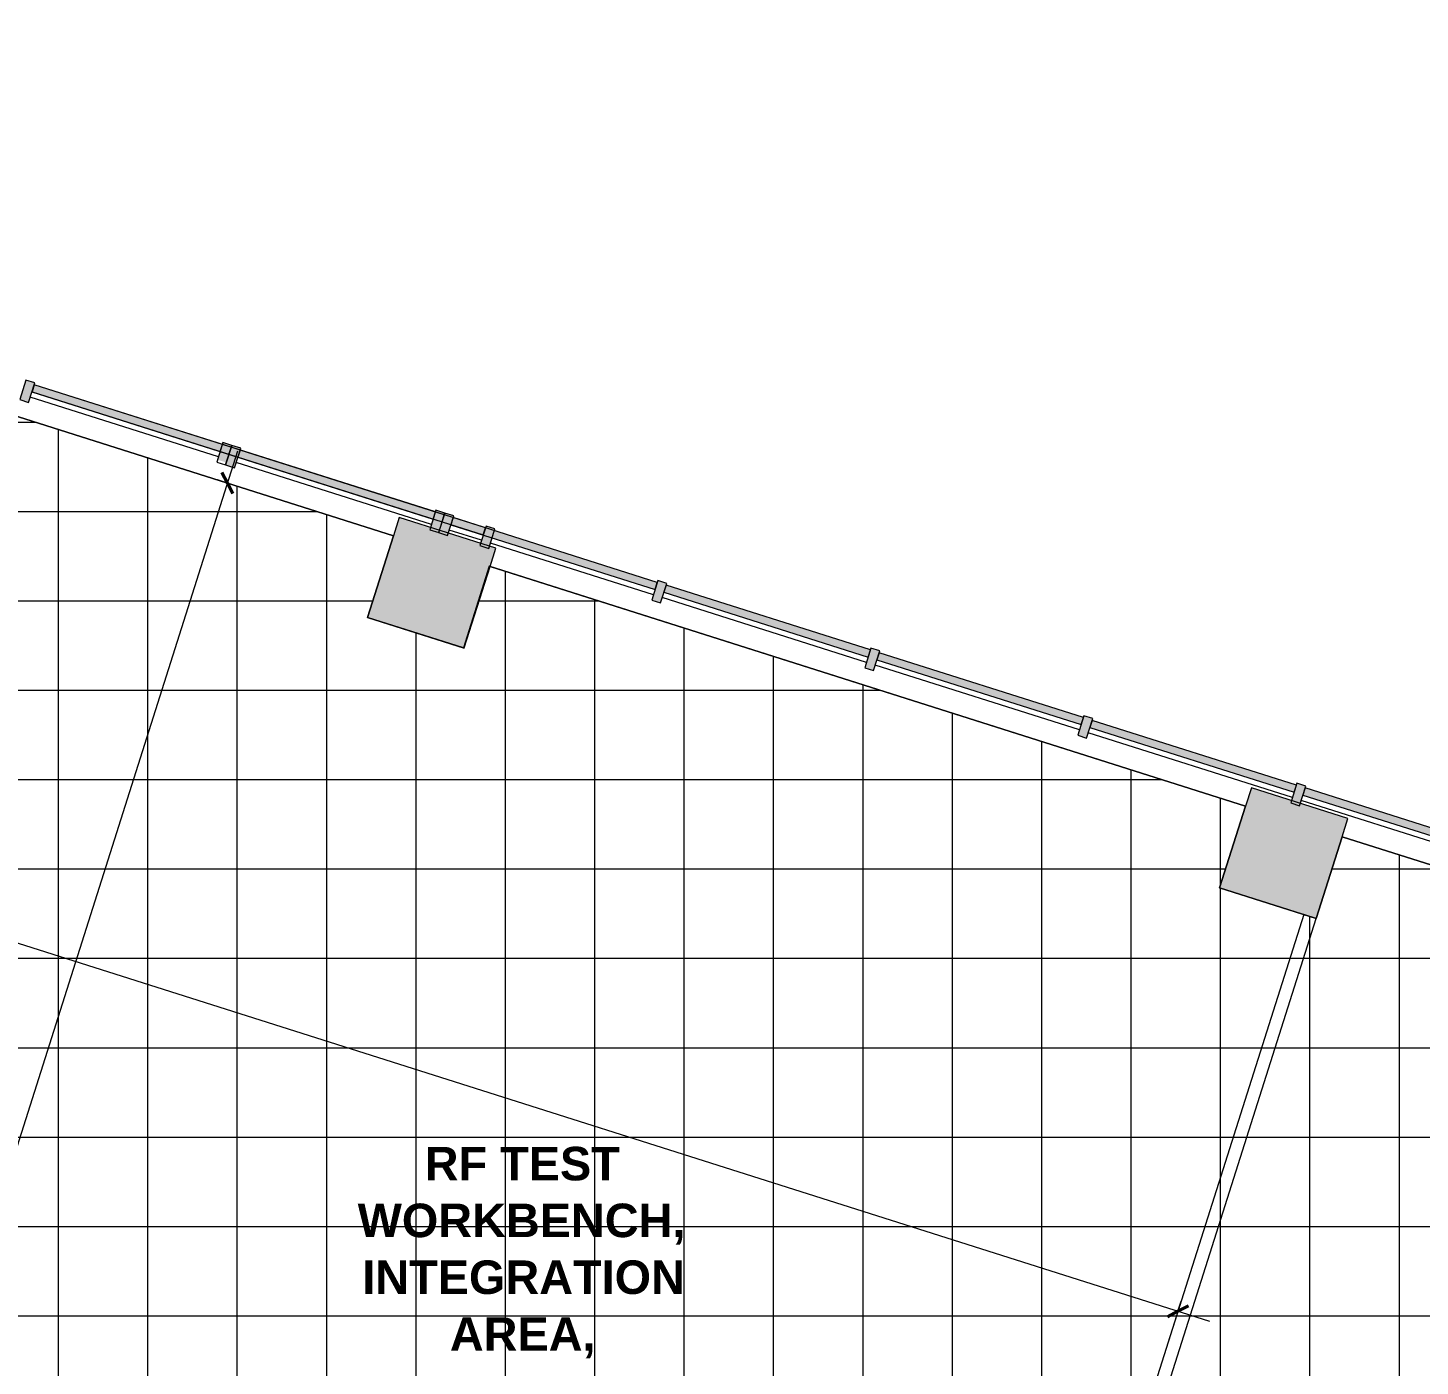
# Model space of a CAD drawing. Header units: inches. Extents: x 1 to 2249, y -2455 to -36.
# Drawn here: x 1431.8 to 1805.6, y -589.5 to -230.1 of the extents above; entities that cross this region are included whole.
import ezdxf

# ---------------------------------------------------------------- set-up
doc = ezdxf.new("R2010")
doc.units = ezdxf.units.IN
doc.header["$MEASUREMENT"] = 0
for name, color, linetype, lineweight in [('A-ANNO-DIMS', 211, 'Continuous', 9), ('A-ANNO-DIMS-96', 211, 'Continuous', 9), ('A-AREA-IDEN', 2, 'Continuous', 9), ('A-COLS', 52, 'Continuous', 13), ('A-DETL-GENF', 92, 'Continuous', 9), ('A-DETL-THIN', 151, 'Continuous', 9), ('A-GLAZ-CURT', 52, 'Continuous', 13), ('A-GLAZ-CWMG', 51, 'Continuous', 13), ('A-WALL', 113, 'Continuous', 13), ('I-WALL', 2, 'Continuous', 13)]:
    doc.layers.add(name, color=color, linetype=linetype, lineweight=lineweight)
doc.styles.add('Swis721 Lt BT', font='swissl.ttf', dxfattribs={"height": 9})
doc.styles.add('Swis721 Lt BT_B', font='', dxfattribs={"height": 9})
doc.styles.get('Swis721 Lt BT_B').set_extended_font_data('Swis721 Lt BT', bold=True)
doc.dimstyles.new('OTJ_-_3_32__Linear__1__Tolerance', dxfattribs={"dimscale": 12, "dimtxt": 9.497835, "dimasz": 0.375, "dimexe": 0.75, "dimexo": 0.5, "dimgap": 0.5, "dimtad": 1, "dimdec": 0, "dimzin": 3, "dimdsep": 46, "dimlunit": 4, "dimtxsty": 'Swis721 Lt BT', "dimblk1": 'OBLIQUE', "dimblk2": 'OBLIQUE', "dimsah": 1, "dimcen": 0.09, "dimdle": 0.75, "dimazin": 0, "dimtfac": 1, "dimtdec": 4, "dimtix": 1, "dimtmove": 0, "dimatfit": 3, "dimfxl": 1, "dimtvp": 1, "dimfrac": 2, "dimtolj": 1, "dimtzin": 0, "dimarcsym": 2})
pattern_1 = [(0, (0, 0), (0, 24), []), (90, (0, 0), (-24, 1e-15), [])]

# ---------------------------------------------------------------- blocks, each defined once
blk = doc.blocks.new('System Panel - Glazed 2-5035148-Level 7 CONSTRUCTION')
at = {"layer": 'A-GLAZ-CURT', "lineweight": 9}
blk.add_hatch(color=7, dxfattribs=at).paths.add_polyline_path([(28.75, 0.25), (28.75, 2.25), (-28.75, 2.25), (-28.75, 0.25), (8.32, 0.25)], flags=0)
at = {"layer": 'A-GLAZ-CURT', "color": 8, "lineweight": 20}
for p, q in [((28.75, 2.25), (-28.75, 2.25)), ((-28.75, 2.25), (-28.75, 0.25)), ((-28.75, 0.25), (28.75, 0.25)), ((28.75, 0.25), (28.75, 2.25))]:
    blk.add_line(p, q, dxfattribs=at)
blk = doc.blocks.new('System Panel - Glazed 2-5035313-Level 7 CONSTRUCTION')
at = {"layer": 'A-GLAZ-CURT', "lineweight": 9}
blk.add_hatch(color=7, dxfattribs=at).paths.add_polyline_path([(28.75, 0.25), (28.75, 2.25), (-28.75, 2.25), (-28.75, 0.25), (24.76, 0.25)], flags=0)
at = {"layer": 'A-GLAZ-CURT', "color": 8, "lineweight": 20}
for p, q in [((28.75, 2.25), (-28.75, 2.25)), ((-28.75, 2.25), (-28.75, 0.25)), ((-28.75, 0.25), (28.75, 0.25)), ((28.75, 0.25), (28.75, 2.25))]:
    blk.add_line(p, q, dxfattribs=at)
blk = doc.blocks.new('Rectangular Mullion - 2_5_ x 5_ rectangular-5019623-Level 7 CONSTRUCTION')
at = {"layer": 'A-GLAZ-CWMG', "lineweight": 9}
blk.add_hatch(color=7, dxfattribs=at).paths.add_polyline_path([(0, 2.75), (0, -2.75), (-2.5, -2.75), (-2.5, 2.75)], flags=0)
at = {"layer": 'A-GLAZ-CWMG', "color": 8, "lineweight": 20}
for p, q in [((-2.5, 2.75), (0, 2.75)), ((-2.5, -2.75), (-2.5, 2.75)), ((0, 2.75), (0, -2.75)), ((0, -2.75), (-2.5, -2.75))]:
    blk.add_line(p, q, dxfattribs=at)
blk = doc.blocks.new('System Panel - Glazed 2-5035464-Level 7 CONSTRUCTION')
at = {"layer": 'A-GLAZ-CURT', "lineweight": 9}
blk.add_hatch(color=7, dxfattribs=at).paths.add_polyline_path([(28.75, 0.25), (28.75, 2.25), (-28.75, 2.25), (-28.75, 0.25), (-5.96, 0.25)], flags=0)
at = {"layer": 'A-GLAZ-CURT', "color": 8, "lineweight": 20}
for p, q in [((28.75, 2.25), (-28.75, 2.25)), ((-28.75, 2.25), (-28.75, 0.25)), ((-28.75, 0.25), (28.75, 0.25)), ((28.75, 0.25), (28.75, 2.25))]:
    blk.add_line(p, q, dxfattribs=at)
blk = doc.blocks.new('System Panel - Glazed 2-5035624-Level 7 CONSTRUCTION')
at = {"layer": 'A-GLAZ-CURT', "lineweight": 9}
blk.add_hatch(color=7, dxfattribs=at).paths.add_polyline_path([(28.75, 0.25), (28.75, 2.25), (-28.75, 2.25), (-28.75, 0.25), (20.56, 0.25)], flags=0)
at = {"layer": 'A-GLAZ-CURT', "color": 8, "lineweight": 20}
for p, q in [((28.75, 2.25), (-28.75, 2.25)), ((-28.75, 2.25), (-28.75, 0.25)), ((-28.75, 0.25), (28.75, 0.25)), ((28.75, 0.25), (28.75, 2.25))]:
    blk.add_line(p, q, dxfattribs=at)
blk = doc.blocks.new('System Panel - Glazed 2-5035862-Level 7 CONSTRUCTION')
at = {"layer": 'A-GLAZ-CURT', "lineweight": 9}
blk.add_hatch(color=7, dxfattribs=at).paths.add_polyline_path([(28.75, 0.25), (28.75, 2.25), (-19.66, 2.25), (-19.66, 0.25), (8.06, 0.25)], flags=0)
at = {"layer": 'A-GLAZ-CURT', "color": 8, "lineweight": 20}
for p, q in [((28.75, 2.25), (-28.75, 2.25)), ((-28.75, 2.25), (-28.75, 0.25)), ((-28.75, 0.25), (28.75, 0.25)), ((28.75, 0.25), (28.75, 2.25))]:
    blk.add_line(p, q, dxfattribs=at)
blk = doc.blocks.new('System Panel - Glazed 2-5036060-Level 7 CONSTRUCTION')
at = {"layer": 'A-GLAZ-CURT', "color": 8, "lineweight": 20}
for p, q in [((28.75, 2.25), (-28.75, 2.25)), ((-28.75, 2.25), (-28.75, 0.25)), ((-28.75, 0.25), (28.75, 0.25)), ((28.75, 0.25), (28.75, 2.25))]:
    blk.add_line(p, q, dxfattribs=at)
blk = doc.blocks.new('Rectangular Mullion - 2_5_ x 5_ rectangular-5019624-Level 7 CONSTRUCTION')
at = {"layer": 'A-GLAZ-CWMG', "lineweight": 9}
blk.add_hatch(color=7, dxfattribs=at).paths.add_polyline_path([(-0.18, 2.75), (-2.5, 2.75), (-2.5, -2.75), (0, -2.75), (0, 2.75)], flags=0)
at = {"layer": 'A-GLAZ-CWMG', "color": 8, "lineweight": 20}
for p, q in [((0, 2.75), (-2.5, 2.75)), ((-2.5, 2.75), (-2.5, -2.75)), ((0, -2.75), (0, 2.75)), ((-2.5, -2.75), (0, -2.75))]:
    blk.add_line(p, q, dxfattribs=at)
blk = doc.blocks.new('System Panel - Glazed 2-5327704-Level 7 CONSTRUCTION')
at = {"layer": 'A-GLAZ-CURT', "lineweight": 9}
blk.add_hatch(color=7, dxfattribs=at).paths.add_polyline_path([(63.54, 0.25), (63.54, 2.25), (-63.54, 2.25), (-63.54, 0.25), (56.14, 0.25)], flags=0)
at = {"layer": 'A-GLAZ-CURT', "color": 8, "lineweight": 20}
for p, q in [((63.54, 2.25), (-63.54, 2.25)), ((-63.54, 2.25), (-63.54, 0.25)), ((-63.54, 0.25), (63.54, 0.25)), ((63.54, 0.25), (63.54, 2.25))]:
    blk.add_line(p, q, dxfattribs=at)
blk = doc.blocks.new('Walls 68 - Walls 3-5097730-Level 7 CONSTRUCTION')
at = {"layer": 'A-WALL', "lineweight": 9}
for p, q in [((59.48, -1675.39), (59.48, -1462.79)), ((53.49, -1631.3), (53.49, -1688.8)), ((53.49, -1691.3), (53.49, -1748.8)), ((59.48, -1915.39), (59.48, -1702.61)), ((53.49, -1751.3), (53.49, -1808.8)), ((53.49, -1811.3), (53.49, -1868.8)), ((53.49, -1871.3), (53.49, -1917.21)), ((53.49, -1919.71), (53.49, -1928.8)), ((53.49, -1933.8), (53.49, -1988.8)), ((59.48, -2154.5), (59.48, -1942.61)), ((53.49, -1993.8), (53.49, -2046.8))]:
    blk.add_line(p, q, dxfattribs=at)
blk = doc.blocks.new('System Panel - Glazed 2-5442518-Level 7 CONSTRUCTION')
at = {"layer": 'A-GLAZ-CURT', "color": 8, "lineweight": 20}
for p, q in [((56.5, 2.25), (-56.5, 2.25)), ((-56.5, 2.25), (-56.5, 0.25)), ((-56.5, 0.25), (56.5, 0.25)), ((56.5, 0.25), (56.5, 2.25))]:
    blk.add_line(p, q, dxfattribs=at)
blk = doc.blocks.new('Rectangular Mullion - 2_5_ x 5_ rectangular-V4-Level 7 CONSTRUCTION')
at = {"layer": 'A-GLAZ-CWMG', "lineweight": 9}
h = blk.add_hatch(color=7, dxfattribs=at)
h.paths.add_polyline_path([(0, 2.07), (0, -0.25), (-2.5, -0.25), (-2.5, 2.07), (-0.22, 2.07)], flags=0)
h.paths.add_polyline_path([(0, -2.25), (0, -2.75), (-2.5, -2.75), (-2.5, -2.25), (-1.58, -2.25)], flags=0)
at = {"layer": 'A-GLAZ-CWMG', "color": 8, "lineweight": 20}
for p, q in [((-2.5, 2.75), (0, 2.75)), ((-2.5, -2.75), (-2.5, 2.75)), ((0, 2.75), (0, -2.75)), ((0, -2.75), (-2.5, -2.75))]:
    blk.add_line(p, q, dxfattribs=at)
blk = doc.blocks.new('System Panel - Glazed 2-5442714-Level 7 CONSTRUCTION')
at = {"layer": 'A-GLAZ-CURT', "color": 8, "lineweight": 20}
for p, q in [((26.5, 2.25), (-26.5, 2.25)), ((-26.5, 2.25), (-26.5, 0.25)), ((-26.5, 0.25), (26.5, 0.25)), ((26.5, 0.25), (26.5, 2.25))]:
    blk.add_line(p, q, dxfattribs=at)
blk = doc.blocks.new('Columns 64 - Columns 4-5528770-Level 7 CONSTRUCTION')
at = {"layer": 'A-COLS', "lineweight": 9}
blk.add_hatch(color=7, dxfattribs=at).paths.add_polyline_path([(1403.47, -851.37), (1412.18, -824.56), (1386.29, -816.15), (1377.59, -842.96), (1400.14, -850.29)], flags=0)
at = {"layer": 'A-COLS', "color": 8, "lineweight": 20}
for p, q in [((1386.29, -816.15), (1384.69, -821.07)), ((1412.18, -824.56), (1386.29, -816.15)), ((1384.69, -821.07), (1377.58, -842.96)), ((1410.57, -829.5), (1412.18, -824.56)), ((1403.47, -851.37), (1410.57, -829.5)), ((1377.59, -842.96), (1403.47, -851.37))]:
    blk.add_line(p, q, dxfattribs=at)
blk = doc.blocks.new('Columns 65 - Columns 4-5528782-Level 7 CONSTRUCTION')
at = {"layer": 'A-COLS', "lineweight": 9}
blk.add_hatch(color=7, dxfattribs=at).paths.add_polyline_path([(1403.26, -851.29), (1410.37, -829.42), (1410.58, -829.48), (1412.18, -824.56), (1386.29, -816.15), (1377.58, -842.95), (1403.26, -851.29)], flags=0)
at = {"layer": 'A-COLS', "color": 8, "lineweight": 20}
for p, q in [((1386.29, -816.15), (1384.69, -821.09)), ((1412.18, -824.56), (1386.29, -816.15)), ((1384.69, -821.09), (1377.58, -842.95)), ((1410.58, -829.48), (1412.18, -824.56)), ((1403.48, -851.34), (1410.58, -829.48)), ((1377.58, -842.95), (1403.47, -851.36))]:
    blk.add_line(p, q, dxfattribs=at)
blk = doc.blocks.new('DIMBLOCK8-Level 7 CONSTRUCTION')
at = {"layer": 'A-ANNO-DIMS-96'}
for p, q in [((1488.09, -343.81), (1360.16, -747)), ((1482.68, -351.54), (1493.95, -355.11)), ((1485.37, -352.39), (1482.68, -351.54)), ((1360.2, -737.57), (1371.46, -741.14)), ((1362.88, -738.42), (1360.2, -737.57))]:
    blk.add_line(p, q, dxfattribs=at)
at = {"layer": 'A-ANNO-DIMS-96', "lineweight": 50}
for p, q in [((1485.37, -352.39), (1483.9, -349.56)), ((1485.37, -352.39), (1486.83, -355.21)), ((1362.88, -738.42), (1361.42, -735.6)), ((1362.88, -738.42), (1364.35, -741.25))]:
    blk.add_line(p, q, dxfattribs=at)
at = {"layer": 'A-ANNO-DIMS-96', "color": 0, "insert": (1401.55, -556.98), "char_height": 9, "width": 42.8759, "attachment_point": 1, "rotation": 72.3962, "line_spacing_factor": 1.005062, "style": 'Swis721 Lt BT'}
blk.add_mtext('33\' - 9"', dxfattribs=at)
blk = doc.blocks.new('_Oblique')
at = {"color": 0, "linetype": 'ByBlock', "lineweight": -2}
blk.add_line((-0.5, -0.5), (0.5, 0.5), dxfattribs=at)
blk = doc.blocks.new('DIMBLOCK9-Level 7 CONSTRUCTION')
at = {"layer": 'A-ANNO-DIMS-96'}
for p, q in [((1749.13, -577.47), (1024.54, -347.57)), ((1033.97, -347.6), (1030.4, -358.87)), ((1033.12, -350.29), (1033.97, -347.6)), ((1741.4, -572.06), (1737.83, -583.32)), ((1740.55, -574.74), (1741.4, -572.06))]:
    blk.add_line(p, q, dxfattribs=at)
at = {"layer": 'A-ANNO-DIMS-96', "lineweight": 50}
for p, q in [((1033.12, -350.29), (1030.29, -351.75)), ((1033.12, -350.29), (1035.94, -348.82)), ((1740.55, -574.74), (1737.73, -576.21)), ((1740.55, -574.74), (1743.38, -573.28))]:
    blk.add_line(p, q, dxfattribs=at)
at = {"layer": 'A-ANNO-DIMS-96', "color": 0, "insert": (1372.09, -438.94), "char_height": 9, "width": 50.836, "attachment_point": 1, "rotation": 342.3967, "line_spacing_factor": 1.005062, "style": 'Swis721 Lt BT'}
blk.add_mtext('61\' - 10"', dxfattribs=at)

msp = doc.modelspace()

# ---------------------------------------------------------------- hatches: boundary and pattern name
at = {"layer": 'A-DETL-GENF'}
h = msp.add_hatch(dxfattribs=at)
h.set_pattern_fill('FP1_9', color=254, style=0, pattern_type=2)
h.set_pattern_definition(pattern_1)
h.paths.add_polyline_path([(2050.2, -1714.91), (2156.27, -1714.89), (2156.27, -1691.16), (2179.45, -1691.16), (2179.45, -1516.48), (2156.27, -1516.48), (2156.29, -1485.24), (2179.45, -1485.24), (2179.45, -1324.3), (2156.29, -1324.3), (2156.29, -1293.32), (2179.45, -1293.32), (2179.45, -1180.35), (2156.29, -1180.35), (2156.29, -1149.41), (2179.45, -1149.41), (2179.45, -805.57), (2173.15, -805.57), (2168.37, -820.66), (2142.15, -812.33), (2152.36, -780.14), (2174.05, -787.02), (2179.98, -768.42), (2180.1, -768.42), (2230.2, -611.3), (2208.77, -604.46), (2215.3, -583.98), (2013.23, -519.9), (2006.8, -540.13), (1980.87, -531.89), (1987.29, -511.65), (1784.64, -447.35), (1777.69, -469.28), (1751.74, -461.04), (1758.7, -439.11), (1555.88, -374.76), (1548.93, -396.68), (1522.98, -388.45), (1529.94, -366.54), (1327.96, -302.46), (1321.01, -324.38), (1291.44, -315), (1298.4, -293.06), (1100.1, -230.14), (1093.11, -252.07), (1066.92, -243.76), (951.44, -607.72), (1135.21, -666.03), (1172.11, -549.74), (1256.27, -578.72), (1218.59, -692.63), (1681.47, -839.5), (1681.47, -865.14), (1801.47, -865.14), (1801.47, -950.89), (1681.47, -950.89), (1681.47, -1131.82), (1707.36, -1131.82), (1707.36, -1173.36), (1801.47, -1173.36), (1801.47, -1245.68), (1681.47, -1245.68), (1681.47, -1294.33), (1707.38, -1294.33), (1707.38, -1323.79), (1681.47, -1323.79), (1681.47, -1489.01), (1703.24, -1489.01), (1703.24, -1513.13), (1681.47, -1513.13), (1681.47, -1691.19), (1707.22, -1691.19), (1707.22, -1714.89), (1915.45, -1714.89), (1915.45, -1691.17), (1947.18, -1691.17), (1947.18, -1714.91), (2007.75, -1714.91)], flags=0)
h.paths.add_polyline_path([(1853.12, -1019.06), (1830.23, -1011.8), (1837.53, -988.81), (1860.42, -996.07), (1855.43, -1011.8)], flags=0)
h.paths.add_polyline_path([(1940.06, -744.69), (1917.16, -737.43), (1924.46, -714.44), (1947.35, -721.7), (1942.36, -737.43)], flags=0)
h = msp.add_hatch(dxfattribs=at)
h.set_pattern_fill('FP1_9', color=254, style=0, pattern_type=2)
h.set_pattern_definition(pattern_1)
h.paths.add_polyline_path([(2168.37, -820.66), (2168.37, -820.62), (2142.27, -812.31), (2152.45, -780.16), (2152.35, -780.16), (2142.15, -812.34), (2168.24, -820.62)], flags=0)
h.paths.add_polyline_path([(2174.15, -787.08), (2180.09, -768.45), (2179.98, -768.42), (2174.05, -787.02), (2174.04, -787.04)], flags=0)
h.paths.add_polyline_path([(1548.93, -396.68), (1555.89, -374.76), (1555.67, -374.7), (1548.72, -396.62)], flags=0)
h.paths.add_polyline_path([(1093.14, -252.08), (1093.14, -252.07), (1093.14, -252.08)], flags=0)

# ---------------------------------------------------------------- linework, layer by layer
at = {"layer": 'A-DETL-THIN'}
for p, q in [((1529.94, -366.54), (1327.96, -302.46)), ((1522.98, -388.45), (1529.94, -366.54)), ((1555.68, -374.69), (1548.72, -396.62)), ((1758.71, -439.11), (1555.68, -374.69)), ((1548.72, -396.62), (1522.98, -388.45)), ((1751.75, -461.05), (1758.71, -439.11)), ((1784.64, -447.35), (1777.69, -469.28)), ((1987.31, -511.66), (1784.64, -447.35)), ((1777.69, -469.28), (1751.75, -461.05))]:
    msp.add_line(p, q, dxfattribs=at)
at = {"layer": 'I-WALL'}
for p, q in [((1774.35, -468.22), (1725.89, -620.95)), ((1729.23, -622.01), (1777.69, -469.28)), ((1777.69, -469.28), (1774.35, -468.22))]:
    msp.add_line(p, q, dxfattribs=at)

# ---------------------------------------------------------------- block references
at = {"layer": 'A-COLS', "lineweight": 9, "rotation": 0.3967009999964257}
for name, p in [('Columns 65 - Columns 4-5528782-Level 7 CONSTRUCTION', (139.6, 444.94)), ('Columns 64 - Columns 4-5528770-Level 7 CONSTRUCTION', (368.36, 372.36))]:
    msp.add_blockref(name, p, dxfattribs=at)
at = {"layer": 'A-GLAZ-CURT', "lineweight": 9, "rotation": 342.396186574362}
for name, p in [('System Panel - Glazed 2-5327704-Level 7 CONSTRUCTION', (1493.39, -347.33)), ('System Panel - Glazed 2-5442518-Level 7 CONSTRUCTION', (1486.67, -345.2)), ('System Panel - Glazed 2-5442714-Level 7 CONSTRUCTION', (1458.08, -336.12)), ('System Panel - Glazed 2-5036060-Level 7 CONSTRUCTION', (1515.51, -354.34)), ('System Panel - Glazed 2-5035862-Level 7 CONSTRUCTION', (1572.7, -372.49)), ('System Panel - Glazed 2-5035624-Level 7 CONSTRUCTION', (1629.89, -390.64)), ('System Panel - Glazed 2-5035464-Level 7 CONSTRUCTION', (1687.08, -408.78)), ('System Panel - Glazed 2-5035313-Level 7 CONSTRUCTION', (1744.27, -426.93)), ('System Panel - Glazed 2-5035148-Level 7 CONSTRUCTION', (1801.46, -445.07))]:
    msp.add_blockref(name, p, dxfattribs=at)
at = {"layer": 'A-GLAZ-CWMG', "lineweight": 9, "extrusion": (0, 0, -1), "rotation": 197.603813425638}
for name, p in [('Rectangular Mullion - 2_5_ x 5_ rectangular-5019623-Level 7 CONSTRUCTION', (-1432.82, -328.11)), ('Rectangular Mullion - 2_5_ x 5_ rectangular-V4-Level 7 CONSTRUCTION', (-1485.72, -344.89)), ('Rectangular Mullion - 2_5_ x 5_ rectangular-V4-Level 7 CONSTRUCTION', (-1542.91, -363.04)), ('Rectangular Mullion - 2_5_ x 5_ rectangular-5019623-Level 7 CONSTRUCTION', (-1545.29, -363.8)), ('Rectangular Mullion - 2_5_ x 5_ rectangular-5019623-Level 7 CONSTRUCTION', (-1556.34, -367.3)), ('Rectangular Mullion - 2_5_ x 5_ rectangular-5019623-Level 7 CONSTRUCTION', (-1602.48, -381.94)), ('Rectangular Mullion - 2_5_ x 5_ rectangular-5019623-Level 7 CONSTRUCTION', (-1659.67, -400.09)), ('Rectangular Mullion - 2_5_ x 5_ rectangular-5019623-Level 7 CONSTRUCTION', (-1716.86, -418.23)), ('Rectangular Mullion - 2_5_ x 5_ rectangular-5019623-Level 7 CONSTRUCTION', (-1774.05, -436.38))]:
    msp.add_blockref(name, p, dxfattribs=at)
at = {"layer": 'A-GLAZ-CWMG', "lineweight": 9, "rotation": 162.396186574362}
msp.add_blockref('Rectangular Mullion - 2_5_ x 5_ rectangular-5019624-Level 7 CONSTRUCTION', (1485.72, -344.89), dxfattribs=at)
at = {"layer": 'A-WALL', "lineweight": 9, "rotation": 252.3961828634399}
msp.add_blockref('Walls 68 - Walls 3-5097730-Level 7 CONSTRUCTION', (3399.56, -897.34), dxfattribs=at)

# ---------------------------------------------------------------- texts
at = {"layer": 'A-AREA-IDEN', "char_height": 9, "attachment_point": 1, "style": 'Swis721 Lt BT_B'}
for s, insert, width in [('RF TEST', (1538.33, -530.61), 60.297), ('WORKBENCH,', (1520.33, -545.86), 104.232), ('INTEGRATION', (1521.58, -561.11), 100.899), ('AREA,', (1545.08, -576.36), 43.935)]:
    msp.add_mtext(s, dxfattribs=dict(at, insert=insert, width=width))

# ---------------------------------------------------------------- dimensions: what is measured, and where the dimension line sits
at = {"layer": 'A-ANNO-DIMS'}
for base, p1, p2, angle, override, picture, middle in [((1362.88, -738.42), (1488.4, -353.35), (1365.92, -739.38), 72.3962, {"dimpost": '<>', "dimfxl": 404.998412}, 'DIMBLOCK8-Level 7 CONSTRUCTION', (1414, -542.19)), ((1033.12, -350.29), (1739.59, -577.78), (1032.16, -353.32), 342.3967, {"dimpost": '<>', "dimfxl": 742.189057}, 'DIMBLOCK9-Level 7 CONSTRUCTION', (1390.05, -452.39))]:
    dim = msp.add_linear_dim(base=base, p1=p1, p2=p2, angle=angle, dimstyle='OTJ_-_3_32__Linear__1__Tolerance', override=override, dxfattribs=at)
    dim.commit()
    dim.dimension.update_dxf_attribs({"geometry": picture, "text_midpoint": middle})

doc.saveas('drawing.dxf')
